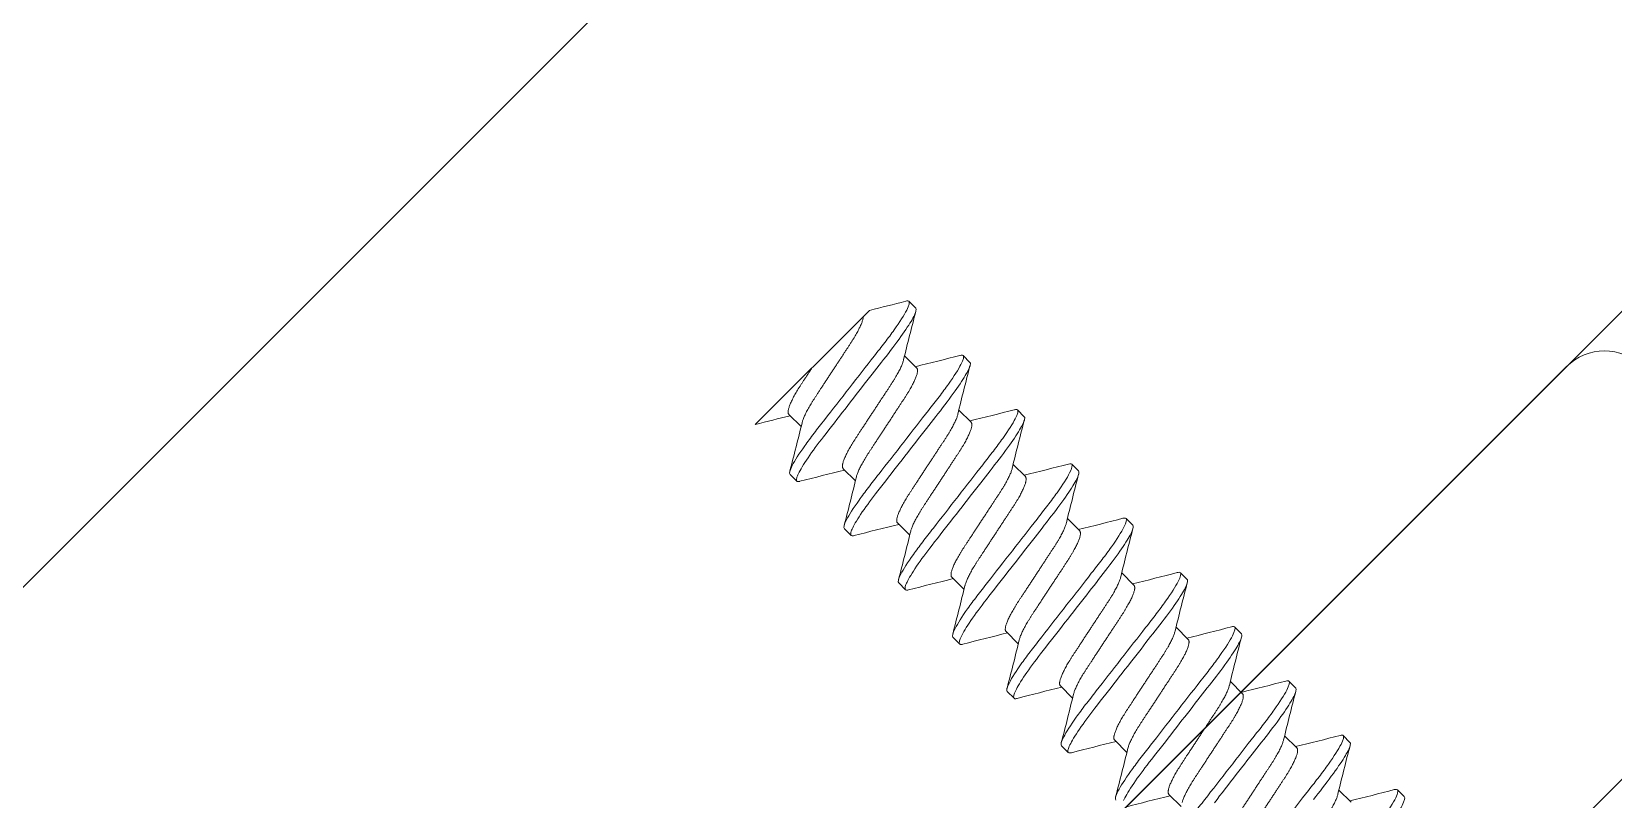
# Model space of a CAD drawing. Header units: inches. Extents: x 129892 to 140765, y 18172 to 24435.
# Drawn here: x 131237.61 to 131259.59, y 22567.67 to 22578.34 of the extents above; entities that cross this region are included whole.
import ezdxf

# ---------------------------------------------------------------- set-up
doc = ezdxf.new("R2010")
doc.units = ezdxf.units.IN
doc.header["$MEASUREMENT"] = 0

# ---------------------------------------------------------------- blocks, each defined once
blk = doc.blocks.new('A$C179C3ECE')
at = {"color": 7, "linetype": 'Continuous', "lineweight": 15}
for p, q in [((17.741, 4.6), (54.241, 4.6)), ((54.241, 0), (12.241, 0))]:
    blk.add_line(p, q, dxfattribs=at)
blk.add_arc((54.241, 3.85), 0.75, 0, 90, dxfattribs=at)
blk = doc.blocks.new('A$C47B607A2')
at = {"color": 7, "linetype": 'Continuous', "lineweight": 15}
for p, q in [((1.566, 10.032), (1.566, 9.898)), ((2.144, 9.565), (2.144, 9.325)), ((1.566, 8.965), (1.566, 8.832)), ((2.144, 8.498), (2.144, 8.258)), ((3.856, 7.698), (3.856, 7.939)), ((1.566, 7.898), (1.566, 7.765)), ((2.144, 7.432), (2.144, 7.192)), ((1.566, 6.832), (1.566, 6.698)), ((3.856, 6.632), (3.856, 6.872)), ((2.144, 6.365), (2.144, 6.125)), ((4.434, 6.165), (4.434, 6.298)), ((1.566, 5.765), (1.566, 5.632)), ((3.856, 5.565), (3.856, 5.805)), ((2.144, 5.298), (2.144, 5.058)), ((4.434, 5.098), (4.434, 5.232)), ((1.566, 4.698), (1.566, 4.565)), ((3.856, 4.498), (3.856, 4.738)), ((2.144, 4.232), (2.144, 3.991)), ((4.434, 4.031), (4.434, 4.165)), ((1.566, 3.631), (1.566, 3.498)), ((3.856, 3.431), (3.856, 3.672)), ((2.144, 3.165), (2.144, 2.925)), ((4.434, 2.965), (4.434, 3.098)), ((1.566, 2.565), (1.566, 2.431)), ((3.856, 2.364), (3.856, 2.605)), ((2.144, 2.098), (2.144, 1.858)), ((4.434, 1.898), (4.434, 2.031)), ((1.566, 1.498), (1.566, 1.364)), ((3.856, 1.298), (3.856, 1.538)), ((2.144, 1.031), (2.144, 0.791)), ((4.434, 0.831), (4.434, 0.964)), ((3.856, 0.231), (3.856, 0.471)), ((1.566, 0.431), (1.566, 0.298))]:
    blk.add_line(p, q, dxfattribs=at)
at = {"color": 7, "linetype": 'Continuous', "lineweight": 15, "flags": 128}
for points in [[(2.486, 9.168), (2.435, 9.162), (2.386, 9.156), (2.332, 9.149), (2.28, 9.142), (2.229, 9.136), (2.179, 9.129), (2.13, 9.122), (2.083, 9.115), (2.036, 9.108), (1.991, 9.101), (1.95, 9.094), (1.91, 9.086), (1.872, 9.079), (1.836, 9.072), (1.802, 9.064), (1.77, 9.057), (1.742, 9.05), (1.716, 9.043), (1.692, 9.036), (1.669, 9.029), (1.649, 9.022), (1.63, 9.014), (1.613, 9.007), (1.598, 8.999), (1.587, 8.992), (1.578, 8.985), (1.571, 8.978), (1.568, 8.972), (1.566, 8.965), (1.566, 8.965)], [(3.492, 8.226), (3.433, 8.219), (3.374, 8.211), (3.313, 8.204), (3.252, 8.196), (3.189, 8.189), (3.127, 8.181), (3.063, 8.173), (3, 8.165), (2.94, 8.158), (2.88, 8.15), (2.82, 8.143), (2.761, 8.135), (2.702, 8.128), (2.644, 8.121), (2.591, 8.114), (2.538, 8.108), (2.486, 8.101), (2.435, 8.095), (2.386, 8.089), (2.332, 8.082), (2.28, 8.076), (2.229, 8.069), (2.179, 8.063), (2.13, 8.056), (2.083, 8.049), (2.036, 8.041), (1.991, 8.034), (1.95, 8.027), (1.91, 8.02), (1.872, 8.012), (1.836, 8.005), (1.802, 7.998), (1.77, 7.99), (1.742, 7.983), (1.716, 7.976), (1.692, 7.969), (1.669, 7.962), (1.649, 7.955), (1.63, 7.948), (1.613, 7.94), (1.598, 7.933), (1.587, 7.925), (1.578, 7.918), (1.571, 7.912), (1.568, 7.905), (1.566, 7.898), (1.566, 7.898)], [(4.361, 7.312), (4.342, 7.305), (4.321, 7.298), (4.298, 7.291), (4.27, 7.283), (4.24, 7.276), (4.207, 7.268), (4.171, 7.26), (4.134, 7.252), (4.094, 7.244), (4.053, 7.237), (4.009, 7.229), (3.966, 7.222), (3.922, 7.215), (3.877, 7.209), (3.831, 7.202), (3.783, 7.196), (3.735, 7.189), (3.677, 7.182), (3.617, 7.175), (3.556, 7.167), (3.492, 7.159), (3.433, 7.152), (3.374, 7.145), (3.313, 7.137), (3.252, 7.129), (3.189, 7.122), (3.127, 7.114), (3.063, 7.106), (3, 7.098), (2.94, 7.091), (2.88, 7.083), (2.82, 7.076), (2.761, 7.069), (2.702, 7.061), (2.644, 7.054), (2.591, 7.048), (2.538, 7.041), (2.486, 7.035), (2.435, 7.028), (2.386, 7.022), (2.332, 7.015), (2.28, 7.009), (2.229, 7.003), (2.179, 6.996), (2.13, 6.989), (2.083, 6.982), (2.036, 6.975), (1.991, 6.967), (1.95, 6.96), (1.91, 6.953), (1.872, 6.946), (1.836, 6.938), (1.802, 6.931), (1.77, 6.923), (1.742, 6.916), (1.716, 6.909), (1.692, 6.902), (1.669, 6.895), (1.649, 6.888), (1.63, 6.881), (1.613, 6.873), (1.598, 6.866), (1.587, 6.859), (1.578, 6.852), (1.571, 6.845), (1.568, 6.838), (1.566, 6.832), (1.566, 6.832)], [(4.405, 6.331), (4.413, 6.325), (4.422, 6.318), (4.429, 6.311), (4.432, 6.305), (4.434, 6.298), (4.433, 6.292), (4.429, 6.286), (4.423, 6.279), (4.415, 6.273), (4.405, 6.266), (4.392, 6.259), (4.378, 6.252), (4.361, 6.245), (4.342, 6.239), (4.321, 6.232), (4.298, 6.225), (4.27, 6.217), (4.24, 6.209), (4.207, 6.201), (4.171, 6.193), (4.134, 6.185), (4.094, 6.178), (4.053, 6.17), (4.009, 6.163), (3.966, 6.156), (3.922, 6.149), (3.877, 6.142), (3.831, 6.135), (3.783, 6.129), (3.735, 6.123), (3.677, 6.116), (3.617, 6.108), (3.556, 6.101), (3.492, 6.093), (3.433, 6.085), (3.374, 6.078), (3.313, 6.07), (3.252, 6.063), (3.189, 6.055), (3.127, 6.047), (3.063, 6.039), (3, 6.032), (2.94, 6.024), (2.88, 6.017), (2.82, 6.009), (2.761, 6.002), (2.702, 5.995), (2.644, 5.988), (2.591, 5.981), (2.538, 5.974), (2.486, 5.968), (2.435, 5.962), (2.386, 5.955), (2.332, 5.949), (2.28, 5.942), (2.229, 5.936), (2.179, 5.929), (2.13, 5.922), (2.083, 5.915), (2.036, 5.908), (1.991, 5.901), (1.95, 5.894), (1.91, 5.886), (1.872, 5.879), (1.836, 5.872), (1.802, 5.864), (1.77, 5.857), (1.742, 5.85), (1.716, 5.843), (1.692, 5.836), (1.669, 5.829), (1.649, 5.822), (1.63, 5.814), (1.613, 5.807), (1.598, 5.799), (1.587, 5.792), (1.578, 5.785), (1.571, 5.778), (1.568, 5.771), (1.566, 5.765), (1.566, 5.765)], [(4.405, 5.264), (4.413, 5.259), (4.422, 5.252), (4.429, 5.245), (4.432, 5.238), (4.434, 5.232), (4.433, 5.225), (4.429, 5.219), (4.423, 5.213), (4.415, 5.206), (4.405, 5.199), (4.392, 5.192), (4.378, 5.185), (4.361, 5.179), (4.342, 5.172), (4.321, 5.165), (4.298, 5.158), (4.27, 5.15), (4.24, 5.142), (4.207, 5.134), (4.171, 5.126), (4.134, 5.119), (4.094, 5.111), (4.053, 5.103), (4.009, 5.096), (3.966, 5.089), (3.922, 5.082), (3.877, 5.075), (3.831, 5.069), (3.783, 5.062), (3.735, 5.056), (3.677, 5.049), (3.617, 5.041), (3.556, 5.034), (3.492, 5.026), (3.433, 5.019), (3.374, 5.011), (3.313, 5.004), (3.252, 4.996), (3.189, 4.988), (3.127, 4.981), (3.063, 4.973), (3, 4.965), (2.94, 4.957), (2.88, 4.95), (2.82, 4.943), (2.761, 4.935), (2.702, 4.928), (2.644, 4.921), (2.591, 4.914), (2.538, 4.908), (2.486, 4.901), (2.435, 4.895), (2.386, 4.889), (2.332, 4.882), (2.28, 4.876), (2.229, 4.869), (2.179, 4.862), (2.13, 4.856), (2.083, 4.848), (2.036, 4.841), (1.991, 4.834), (1.95, 4.827), (1.91, 4.819), (1.872, 4.812), (1.836, 4.805), (1.802, 4.797), (1.77, 4.79), (1.742, 4.783), (1.716, 4.776), (1.692, 4.769), (1.669, 4.762), (1.649, 4.755), (1.63, 4.747), (1.613, 4.74), (1.598, 4.732), (1.587, 4.725), (1.578, 4.718), (1.571, 4.711), (1.568, 4.705), (1.566, 4.698), (1.566, 4.698)], [(4.405, 4.197), (4.413, 4.192), (4.422, 4.185), (4.429, 4.178), (4.432, 4.171), (4.434, 4.165), (4.433, 4.159), (4.429, 4.152), (4.423, 4.146), (4.415, 4.139), (4.405, 4.132), (4.392, 4.125), (4.378, 4.119), (4.361, 4.112), (4.342, 4.105), (4.321, 4.098), (4.298, 4.091), (4.27, 4.083), (4.24, 4.075), (4.207, 4.067), (4.171, 4.06), (4.134, 4.052), (4.094, 4.044), (4.053, 4.037), (4.009, 4.029), (3.966, 4.022), (3.922, 4.015), (3.877, 4.008), (3.831, 4.002), (3.783, 3.995), (3.735, 3.989), (3.677, 3.982), (3.617, 3.975), (3.556, 3.967), (3.492, 3.959), (3.433, 3.952), (3.374, 3.944), (3.313, 3.937), (3.252, 3.929), (3.189, 3.922), (3.127, 3.914), (3.063, 3.906), (3, 3.898), (2.94, 3.891), (2.88, 3.883), (2.82, 3.876), (2.761, 3.868), (2.702, 3.861), (2.644, 3.854), (2.591, 3.847), (2.538, 3.841), (2.486, 3.834), (2.435, 3.828), (2.386, 3.822), (2.332, 3.815), (2.28, 3.809), (2.229, 3.802), (2.179, 3.796), (2.13, 3.789), (2.083, 3.782), (2.036, 3.774), (1.991, 3.767), (1.95, 3.76), (1.91, 3.753), (1.872, 3.745), (1.836, 3.738), (1.802, 3.731), (1.77, 3.723), (1.742, 3.716), (1.716, 3.709), (1.692, 3.702), (1.669, 3.695), (1.649, 3.688), (1.63, 3.681), (1.613, 3.673), (1.598, 3.666), (1.587, 3.658), (1.578, 3.651), (1.571, 3.645), (1.568, 3.638), (1.566, 3.631), (1.566, 3.631)], [(4.405, 3.13), (4.413, 3.125), (4.422, 3.118), (4.429, 3.111), (4.432, 3.104), (4.434, 3.098), (4.433, 3.092), (4.429, 3.085), (4.423, 3.079), (4.415, 3.072), (4.405, 3.065), (4.392, 3.058), (4.378, 3.052), (4.361, 3.045), (4.342, 3.038), (4.321, 3.031), (4.298, 3.024), (4.27, 3.016), (4.24, 3.009), (4.207, 3.001), (4.171, 2.993), (4.134, 2.985), (4.094, 2.977), (4.053, 2.97), (4.009, 2.962), (3.966, 2.955), (3.922, 2.948), (3.877, 2.942), (3.831, 2.935), (3.783, 2.929), (3.735, 2.922), (3.677, 2.915), (3.617, 2.908), (3.556, 2.9), (3.492, 2.892), (3.433, 2.885), (3.374, 2.878), (3.313, 2.87), (3.252, 2.862), (3.189, 2.855), (3.127, 2.847), (3.063, 2.839), (3, 2.831), (2.94, 2.824), (2.88, 2.816), (2.82, 2.809), (2.761, 2.802), (2.702, 2.794), (2.644, 2.787), (2.591, 2.78), (2.538, 2.774), (2.486, 2.767), (2.435, 2.761), (2.386, 2.755), (2.332, 2.748), (2.28, 2.742), (2.229, 2.736), (2.179, 2.729), (2.13, 2.722), (2.083, 2.715), (2.036, 2.708), (1.991, 2.7), (1.95, 2.693), (1.91, 2.686), (1.872, 2.679), (1.836, 2.671), (1.802, 2.664), (1.77, 2.656), (1.742, 2.649), (1.716, 2.642), (1.692, 2.635), (1.669, 2.628), (1.649, 2.621), (1.63, 2.614), (1.613, 2.606), (1.598, 2.599), (1.587, 2.592), (1.578, 2.585), (1.571, 2.578), (1.568, 2.571), (1.566, 2.565), (1.566, 2.565)], [(4.405, 2.064), (4.413, 2.058), (4.422, 2.051), (4.429, 2.044), (4.432, 2.037), (4.434, 2.031), (4.433, 2.025), (4.429, 2.019), (4.423, 2.012), (4.415, 2.005), (4.405, 1.999), (4.392, 1.992), (4.378, 1.985), (4.361, 1.978), (4.342, 1.971), (4.321, 1.964), (4.298, 1.957), (4.27, 1.949), (4.24, 1.942), (4.207, 1.934), (4.171, 1.926), (4.134, 1.918), (4.094, 1.91), (4.053, 1.903), (4.009, 1.895), (3.966, 1.888), (3.922, 1.881), (3.877, 1.875), (3.831, 1.868), (3.783, 1.862), (3.735, 1.856), (3.677, 1.848), (3.617, 1.841), (3.556, 1.833), (3.492, 1.825), (3.433, 1.818), (3.374, 1.811), (3.313, 1.803), (3.252, 1.796), (3.189, 1.788), (3.127, 1.78), (3.063, 1.772), (3, 1.764), (2.94, 1.757), (2.88, 1.749), (2.82, 1.742), (2.761, 1.735), (2.702, 1.727), (2.644, 1.72), (2.591, 1.714), (2.538, 1.707), (2.486, 1.701), (2.435, 1.694), (2.386, 1.688), (2.332, 1.682), (2.28, 1.675), (2.229, 1.669), (2.179, 1.662), (2.13, 1.655), (2.083, 1.648), (2.036, 1.641), (1.991, 1.633), (1.95, 1.626), (1.91, 1.619), (1.872, 1.612), (1.836, 1.604), (1.802, 1.597), (1.77, 1.589), (1.742, 1.582), (1.716, 1.575), (1.692, 1.568), (1.669, 1.561), (1.649, 1.554), (1.63, 1.547), (1.613, 1.539), (1.598, 1.532), (1.587, 1.525), (1.578, 1.518), (1.571, 1.511), (1.568, 1.504), (1.566, 1.498), (1.566, 1.498)], [(4.405, 0.997), (4.413, 0.991), (4.422, 0.984), (4.429, 0.977), (4.432, 0.971), (4.434, 0.964), (4.433, 0.958), (4.429, 0.952), (4.423, 0.945), (4.415, 0.939), (4.405, 0.932), (4.392, 0.925), (4.378, 0.918), (4.361, 0.911), (4.342, 0.904), (4.321, 0.898), (4.298, 0.891), (4.27, 0.883), (4.24, 0.875), (4.207, 0.867), (4.171, 0.859), (4.134, 0.851), (4.094, 0.844), (4.053, 0.836), (4.009, 0.829), (3.966, 0.821), (3.922, 0.815), (3.877, 0.808), (3.831, 0.801), (3.783, 0.795), (3.735, 0.789), (3.677, 0.782), (3.617, 0.774), (3.556, 0.766), (3.492, 0.759), (3.433, 0.751), (3.374, 0.744), (3.313, 0.736), (3.252, 0.729), (3.189, 0.721), (3.127, 0.713), (3.063, 0.705), (3, 0.698), (2.94, 0.69), (2.88, 0.683), (2.82, 0.675), (2.761, 0.668), (2.702, 0.661), (2.644, 0.653), (2.591, 0.647), (2.538, 0.64), (2.486, 0.634), (2.435, 0.627), (2.386, 0.621), (2.332, 0.615), (2.28, 0.608), (2.229, 0.602), (2.179, 0.595), (2.13, 0.588), (2.083, 0.581), (2.036, 0.574), (1.991, 0.567), (1.95, 0.559), (1.91, 0.552), (1.872, 0.545), (1.836, 0.537), (1.802, 0.53), (1.77, 0.523), (1.742, 0.516), (1.716, 0.509), (1.692, 0.501), (1.669, 0.495), (1.649, 0.488), (1.63, 0.48), (1.613, 0.473), (1.598, 0.465), (1.587, 0.458), (1.578, 0.451), (1.571, 0.444), (1.568, 0.437), (1.566, 0.431), (1.566, 0.431)]]:
    blk.add_lwpolyline(points, dxfattribs=at)
blk.add_lwpolyline([(4.286, 0), (2.041, 0)])
at = {"color": 7, "linetype": 'Continuous', "lineweight": 15}
for centre, radius, start, end in [((-21.752, -29.882), 46.097, 58.7762, 59.5701), ((-19.87, 45.577), 42.413, 300.4042, 301.3446), ((-22.033, -31.418), 46.645, 58.7808, 59.5655), ((-20.391, 45.382), 43.428, 300.4151, 301.3337), ((-22.033, -32.485), 46.645, 58.7808, 59.5655), ((28.029, 47.608), 46.637, 238.7807, 239.5655), ((-20.392, 44.318), 43.431, 300.4152, 301.3336), ((26.383, -30.24), 43.413, 120.4151, 121.3338), ((-22.027, -33.541), 46.633, 58.7807, 59.5656), ((28.026, 46.537), 46.632, 238.7807, 239.5655), ((-20.386, 43.242), 43.42, 300.4151, 301.3338), ((26.388, -31.314), 43.422, 120.4152, 121.3337), ((-22.033, -34.619), 46.646, 58.7809, 59.5655), ((28.026, 45.47), 46.632, 238.7807, 239.5655), ((-20.386, 42.175), 43.42, 300.4151, 301.3338), ((26.388, -32.381), 43.422, 120.4152, 121.3337), ((-22.033, -35.686), 46.646, 58.7809, 59.5655), ((28.026, 44.404), 46.632, 238.7807, 239.5655), ((-20.386, 41.108), 43.42, 300.4151, 301.3338), ((26.388, -33.448), 43.422, 120.4152, 121.3337), ((-22.033, -36.753), 46.646, 58.7809, 59.5655), ((28.026, 43.337), 46.632, 238.7807, 239.5655), ((-20.386, 40.041), 43.42, 300.4151, 301.3338), ((26.388, -34.514), 43.422, 120.4152, 121.3337), ((-22.033, -37.82), 46.646, 58.7809, 59.5655), ((28.026, 42.27), 46.632, 238.7807, 239.5655), ((-20.386, 38.974), 43.42, 300.4151, 301.3338), ((26.388, -35.581), 43.422, 120.4152, 121.3337), ((-22.033, -38.887), 46.646, 58.7809, 59.5655), ((28.026, 41.203), 46.632, 238.7807, 239.5655), ((-20.386, 37.908), 43.42, 300.4151, 301.3338), ((26.388, -36.648), 43.422, 120.4152, 121.3337), ((-22.033, -39.953), 46.646, 58.9281, 59.5655), ((28.026, 40.136), 46.632, 238.7807, 239.3964)]:
    blk.add_arc(centre, radius, start, end, dxfattribs=at)
for points, knots in [([(4.434, 10.565), (4.434, 10.546), (4.399, 10.523), (4.253, 10.476), (4.143, 10.452), (3.942, 10.418), (3.869, 10.407), (3.718, 10.387), (3.639, 10.378), (3.384, 10.346), (3.192, 10.322), (2.808, 10.275), (2.617, 10.251), (2.361, 10.219), (2.282, 10.21), (2.131, 10.19), (2.058, 10.179), (1.857, 10.145), (1.747, 10.12), (1.601, 10.073), (1.566, 10.051), (1.566, 10.032)], [0, 0, 0, 0, 0.125, 0.125, 0.25, 0.25, 0.3125, 0.3125, 0.375, 0.375, 0.5, 0.5, 0.625, 0.625, 0.6875, 0.6875, 0.75, 0.75, 0.875, 0.875, 1, 1, 1, 1]), ([(4.434, 10.432), (4.434, 10.411), (4.394, 10.387), (4.229, 10.337), (4.104, 10.311), (3.807, 10.264), (3.641, 10.244), (3.262, 10.198), (3.053, 10.172), (2.647, 10.121), (2.452, 10.097), (2.12, 10.056), (1.966, 10.032), (1.724, 9.982), (1.639, 9.956), (1.556, 9.909), (1.556, 9.889), (1.595, 9.866)], [0, 0, 0, 0, 0.125, 0.125, 0.25, 0.25, 0.375, 0.375, 0.5, 0.5, 0.625, 0.625, 0.75, 0.75, 0.875, 0.875, 1, 1, 1, 1]), ([(3.856, 9.832), (3.856, 9.829), (3.856, 9.823), (3.852, 9.815), (3.846, 9.806), (3.837, 9.797), (3.826, 9.787), (3.812, 9.778), (3.795, 9.768), (3.776, 9.758), (3.753, 9.748), (3.728, 9.737), (3.7, 9.727), (3.67, 9.716), (3.638, 9.706), (3.604, 9.696), (3.569, 9.687), (3.533, 9.678), (3.496, 9.669), (3.458, 9.66), (3.419, 9.652), (3.379, 9.644), (3.337, 9.635), (3.293, 9.626), (3.247, 9.616), (3.199, 9.606), (3.15, 9.596), (3.101, 9.586), (3.051, 9.576), (3.001, 9.565), (2.952, 9.555), (2.904, 9.545), (2.857, 9.535), (2.81, 9.526), (2.764, 9.516), (2.719, 9.507), (2.675, 9.498), (2.633, 9.489), (2.591, 9.48), (2.549, 9.472), (2.509, 9.463), (2.471, 9.453), (2.433, 9.444), (2.398, 9.434), (2.364, 9.424), (2.333, 9.415), (2.304, 9.405), (2.277, 9.395), (2.253, 9.385), (2.23, 9.375), (2.211, 9.365), (2.198, 9.358), (2.193, 9.355), (2.193, 9.355)], [0, 0, 0, 0, 0.018809, 0.037876, 0.057178, 0.076688, 0.096379, 0.116219, 0.136178, 0.156223, 0.177278, 0.198351, 0.219402, 0.240393, 0.261284, 0.282037, 0.301688, 0.321151, 0.340399, 0.359407, 0.378167, 0.39704, 0.416165, 0.435519, 0.45601, 0.47669, 0.497523, 0.518473, 0.539501, 0.560569, 0.58068, 0.600757, 0.620765, 0.640672, 0.660445, 0.680053, 0.699467, 0.718661, 0.738503, 0.758141, 0.77801, 0.798146, 0.81852, 0.839101, 0.858909, 0.878842, 0.89887, 0.918958, 0.939072, 0.959178, 0.979242, 0.999229, 1, 1, 1, 1]), ([(4.434, 9.365), (4.434, 9.346), (4.399, 9.323), (4.253, 9.276), (4.143, 9.252), (3.942, 9.218), (3.869, 9.207), (3.718, 9.187), (3.639, 9.178), (3.384, 9.146), (3.192, 9.122), (2.808, 9.075), (2.617, 9.051), (2.361, 9.019), (2.282, 9.01), (2.131, 8.99), (2.058, 8.979), (1.857, 8.945), (1.747, 8.92), (1.601, 8.873), (1.566, 8.851), (1.566, 8.832)], [0, 0, 0, 0, 0.125, 0.125, 0.25, 0.25, 0.3125, 0.3125, 0.375, 0.375, 0.5, 0.5, 0.625, 0.625, 0.6875, 0.6875, 0.75, 0.75, 0.875, 0.875, 1, 1, 1, 1]), ([(3.807, 8.975), (3.803, 8.973), (3.794, 8.967), (3.776, 8.958), (3.753, 8.948), (3.728, 8.937), (3.7, 8.927), (3.67, 8.916), (3.638, 8.906), (3.604, 8.896), (3.569, 8.887), (3.533, 8.878), (3.496, 8.869), (3.458, 8.86), (3.419, 8.852), (3.379, 8.844), (3.337, 8.835), (3.293, 8.826), (3.247, 8.816), (3.199, 8.806), (3.15, 8.796), (3.101, 8.786), (3.051, 8.776), (3.001, 8.765), (2.952, 8.755), (2.904, 8.745), (2.857, 8.735), (2.81, 8.726), (2.764, 8.716), (2.719, 8.707), (2.675, 8.698), (2.633, 8.689), (2.591, 8.68), (2.549, 8.672), (2.509, 8.663), (2.471, 8.653), (2.433, 8.644), (2.398, 8.634), (2.364, 8.624), (2.333, 8.615), (2.304, 8.605), (2.277, 8.595), (2.253, 8.585), (2.23, 8.575), (2.21, 8.565), (2.193, 8.555), (2.178, 8.545), (2.165, 8.535), (2.156, 8.525), (2.149, 8.516), (2.145, 8.507), (2.144, 8.501), (2.144, 8.498)], [0, 0, 0, 0, 0.015022, 0.035067, 0.056123, 0.077196, 0.098247, 0.119238, 0.140129, 0.160884, 0.180534, 0.199997, 0.219246, 0.238254, 0.257015, 0.275888, 0.295014, 0.314368, 0.334859, 0.35554, 0.376373, 0.397323, 0.418352, 0.43942, 0.459532, 0.479609, 0.499618, 0.519525, 0.539298, 0.558906, 0.578321, 0.597515, 0.617358, 0.636996, 0.656865, 0.677001, 0.697376, 0.717957, 0.737765, 0.757699, 0.777727, 0.797816, 0.81793, 0.838037, 0.858101, 0.878088, 0.898909, 0.919573, 0.940046, 0.960295, 0.980289, 1, 1, 1, 1]), ([(3.856, 8.765), (3.856, 8.762), (3.856, 8.757), (3.852, 8.748), (3.846, 8.739), (3.837, 8.73), (3.826, 8.721), (3.812, 8.711), (3.795, 8.701), (3.776, 8.691), (3.753, 8.681), (3.728, 8.67), (3.7, 8.66), (3.67, 8.65), (3.638, 8.639), (3.604, 8.63), (3.569, 8.62), (3.533, 8.611), (3.496, 8.602), (3.458, 8.594), (3.419, 8.585), (3.379, 8.577), (3.337, 8.568), (3.293, 8.559), (3.247, 8.55), (3.199, 8.54), (3.15, 8.53), (3.101, 8.519), (3.051, 8.509), (3.001, 8.499), (2.952, 8.488), (2.904, 8.478), (2.857, 8.469), (2.81, 8.459), (2.764, 8.449), (2.719, 8.44), (2.675, 8.431), (2.633, 8.422), (2.591, 8.413), (2.549, 8.405), (2.509, 8.396), (2.471, 8.387), (2.433, 8.377), (2.398, 8.368), (2.364, 8.358), (2.333, 8.348), (2.304, 8.338), (2.277, 8.328), (2.253, 8.318), (2.23, 8.308), (2.211, 8.298), (2.198, 8.292), (2.193, 8.288), (2.193, 8.288)], [0, 0, 0, 0, 0.018809, 0.037877, 0.057179, 0.076689, 0.096379, 0.11622, 0.136179, 0.156224, 0.177279, 0.198352, 0.219403, 0.240394, 0.261285, 0.282039, 0.301689, 0.321152, 0.340401, 0.359409, 0.378169, 0.397041, 0.416167, 0.435521, 0.456012, 0.476692, 0.497525, 0.518475, 0.539504, 0.560572, 0.580683, 0.60076, 0.620768, 0.640675, 0.660448, 0.680056, 0.699471, 0.718664, 0.738507, 0.758145, 0.778013, 0.798149, 0.818524, 0.839105, 0.858913, 0.878847, 0.898874, 0.918963, 0.939077, 0.959183, 0.979247, 0.999234, 1, 1, 1, 1]), ([(4.434, 8.298), (4.434, 8.279), (4.399, 8.257), (4.253, 8.21), (4.143, 8.185), (3.942, 8.151), (3.869, 8.141), (3.718, 8.12), (3.639, 8.111), (3.384, 8.079), (3.192, 8.056), (2.808, 8.008), (2.617, 7.984), (2.361, 7.952), (2.282, 7.943), (2.131, 7.923), (2.058, 7.912), (1.857, 7.878), (1.747, 7.854), (1.601, 7.807), (1.566, 7.784), (1.566, 7.765)], [0, 0, 0, 0, 0.125, 0.125, 0.25, 0.25, 0.3125, 0.3125, 0.375, 0.375, 0.5, 0.5, 0.625, 0.625, 0.6875, 0.6875, 0.75, 0.75, 0.875, 0.875, 1, 1, 1, 1]), ([(3.807, 7.909), (3.803, 7.906), (3.794, 7.9), (3.776, 7.891), (3.753, 7.881), (3.728, 7.87), (3.7, 7.86), (3.67, 7.85), (3.638, 7.839), (3.604, 7.83), (3.569, 7.82), (3.533, 7.811), (3.496, 7.802), (3.458, 7.794), (3.419, 7.785), (3.379, 7.777), (3.337, 7.768), (3.293, 7.759), (3.247, 7.75), (3.199, 7.74), (3.15, 7.73), (3.101, 7.719), (3.051, 7.709), (3.001, 7.699), (2.952, 7.688), (2.904, 7.678), (2.857, 7.669), (2.81, 7.659), (2.764, 7.649), (2.719, 7.64), (2.675, 7.631), (2.633, 7.622), (2.591, 7.613), (2.549, 7.605), (2.509, 7.596), (2.471, 7.587), (2.433, 7.577), (2.398, 7.568), (2.364, 7.558), (2.333, 7.548), (2.304, 7.538), (2.277, 7.528), (2.253, 7.518), (2.23, 7.508), (2.21, 7.498), (2.193, 7.488), (2.178, 7.478), (2.165, 7.468), (2.156, 7.459), (2.149, 7.449), (2.145, 7.44), (2.144, 7.435), (2.144, 7.432)], [0, 0, 0, 0, 0.015022, 0.035068, 0.056123, 0.077196, 0.098248, 0.119238, 0.14013, 0.160884, 0.180534, 0.199998, 0.219246, 0.238255, 0.257015, 0.275888, 0.295014, 0.314368, 0.33486, 0.35554, 0.376373, 0.397323, 0.418352, 0.439421, 0.459532, 0.479609, 0.499618, 0.519525, 0.539298, 0.558906, 0.578321, 0.597515, 0.617358, 0.636996, 0.656865, 0.677001, 0.697376, 0.717957, 0.737765, 0.757699, 0.777727, 0.797816, 0.81793, 0.838037, 0.858101, 0.878088, 0.898909, 0.919574, 0.940046, 0.960295, 0.980289, 1, 1, 1, 1]), ([(3.856, 7.698), (3.856, 7.695), (3.856, 7.69), (3.852, 7.681), (3.846, 7.672), (3.837, 7.663), (3.826, 7.654), (3.812, 7.644), (3.795, 7.634), (3.776, 7.624), (3.753, 7.614), (3.728, 7.603), (3.7, 7.593), (3.67, 7.583), (3.638, 7.572), (3.604, 7.563), (3.569, 7.553), (3.533, 7.544), (3.496, 7.535), (3.458, 7.527), (3.419, 7.518), (3.379, 7.51), (3.337, 7.501), (3.293, 7.492), (3.247, 7.483), (3.199, 7.473), (3.15, 7.463), (3.101, 7.452), (3.051, 7.442), (3.001, 7.432), (2.952, 7.421), (2.904, 7.411), (2.857, 7.402), (2.81, 7.392), (2.764, 7.382), (2.719, 7.373), (2.675, 7.364), (2.633, 7.355), (2.591, 7.346), (2.549, 7.338), (2.509, 7.329), (2.471, 7.32), (2.433, 7.31), (2.398, 7.301), (2.364, 7.291), (2.333, 7.281), (2.304, 7.271), (2.277, 7.261), (2.253, 7.251), (2.23, 7.241), (2.211, 7.231), (2.198, 7.225), (2.193, 7.221), (2.193, 7.221)], [0, 0, 0, 0, 0.018809, 0.037877, 0.057179, 0.076689, 0.096379, 0.11622, 0.136179, 0.156224, 0.177279, 0.198352, 0.219403, 0.240394, 0.261285, 0.282039, 0.301689, 0.321152, 0.340401, 0.359409, 0.378169, 0.397041, 0.416167, 0.435521, 0.456012, 0.476692, 0.497525, 0.518475, 0.539504, 0.560572, 0.580683, 0.60076, 0.620768, 0.640675, 0.660448, 0.680056, 0.699471, 0.718664, 0.738507, 0.758145, 0.778013, 0.798149, 0.818524, 0.839105, 0.858913, 0.878847, 0.898874, 0.918963, 0.939077, 0.959183, 0.979247, 0.999234, 1, 1, 1, 1]), ([(4.434, 7.232), (4.434, 7.212), (4.399, 7.19), (4.253, 7.143), (4.143, 7.119), (3.942, 7.085), (3.869, 7.074), (3.718, 7.054), (3.639, 7.044), (3.384, 7.013), (3.192, 6.989), (2.808, 6.941), (2.617, 6.917), (2.361, 6.886), (2.282, 6.876), (2.131, 6.856), (2.058, 6.845), (1.857, 6.811), (1.747, 6.787), (1.601, 6.74), (1.566, 6.718), (1.566, 6.698)], [0, 0, 0, 0, 0.125, 0.125, 0.25, 0.25, 0.3125, 0.3125, 0.375, 0.375, 0.5, 0.5, 0.625, 0.625, 0.6875, 0.6875, 0.75, 0.75, 0.875, 0.875, 1, 1, 1, 1]), ([(3.807, 6.842), (3.803, 6.84), (3.794, 6.834), (3.776, 6.825), (3.753, 6.814), (3.728, 6.804), (3.7, 6.793), (3.67, 6.783), (3.638, 6.773), (3.604, 6.763), (3.569, 6.753), (3.533, 6.744), (3.496, 6.735), (3.458, 6.727), (3.419, 6.719), (3.379, 6.71), (3.337, 6.702), (3.293, 6.693), (3.247, 6.683), (3.199, 6.673), (3.15, 6.663), (3.101, 6.653), (3.051, 6.642), (3.001, 6.632), (2.952, 6.622), (2.904, 6.612), (2.857, 6.602), (2.81, 6.592), (2.764, 6.583), (2.719, 6.573), (2.675, 6.564), (2.633, 6.555), (2.591, 6.547), (2.549, 6.538), (2.509, 6.529), (2.471, 6.52), (2.433, 6.511), (2.398, 6.501), (2.364, 6.491), (2.333, 6.481), (2.304, 6.472), (2.277, 6.462), (2.253, 6.452), (2.23, 6.442), (2.21, 6.432), (2.193, 6.422), (2.178, 6.412), (2.165, 6.402), (2.156, 6.392), (2.149, 6.383), (2.145, 6.374), (2.144, 6.368), (2.144, 6.365)], [0, 0, 0, 0, 0.015022, 0.035068, 0.056123, 0.077196, 0.098248, 0.119238, 0.14013, 0.160884, 0.180534, 0.199998, 0.219246, 0.238255, 0.257015, 0.275888, 0.295014, 0.314368, 0.33486, 0.35554, 0.376373, 0.397323, 0.418352, 0.439421, 0.459532, 0.479609, 0.499618, 0.519525, 0.539298, 0.558906, 0.578321, 0.597515, 0.617358, 0.636996, 0.656865, 0.677001, 0.697376, 0.717957, 0.737765, 0.7577, 0.777727, 0.797816, 0.81793, 0.838037, 0.858101, 0.878088, 0.898909, 0.919574, 0.940046, 0.960295, 0.980289, 1, 1, 1, 1]), ([(3.856, 6.632), (3.856, 6.629), (3.856, 6.624), (3.852, 6.615), (3.846, 6.606), (3.837, 6.597), (3.826, 6.587), (3.812, 6.578), (3.795, 6.568), (3.776, 6.558), (3.753, 6.548), (3.728, 6.537), (3.7, 6.527), (3.67, 6.516), (3.638, 6.506), (3.604, 6.496), (3.569, 6.487), (3.533, 6.478), (3.496, 6.469), (3.458, 6.46), (3.419, 6.452), (3.379, 6.444), (3.337, 6.435), (3.293, 6.426), (3.247, 6.416), (3.199, 6.406), (3.15, 6.396), (3.101, 6.386), (3.051, 6.376), (3.001, 6.365), (2.952, 6.355), (2.904, 6.345), (2.857, 6.335), (2.81, 6.326), (2.764, 6.316), (2.719, 6.307), (2.675, 6.298), (2.633, 6.289), (2.591, 6.28), (2.549, 6.272), (2.509, 6.263), (2.471, 6.253), (2.433, 6.244), (2.398, 6.234), (2.364, 6.225), (2.333, 6.215), (2.304, 6.205), (2.277, 6.195), (2.253, 6.185), (2.23, 6.175), (2.211, 6.165), (2.198, 6.158), (2.193, 6.155), (2.193, 6.155)], [0, 0, 0, 0, 0.018809, 0.037877, 0.057179, 0.076689, 0.096379, 0.11622, 0.136179, 0.156224, 0.177279, 0.198352, 0.219403, 0.240394, 0.261285, 0.282039, 0.301689, 0.321152, 0.340401, 0.359409, 0.378169, 0.397041, 0.416167, 0.435521, 0.456012, 0.476692, 0.497525, 0.518475, 0.539504, 0.560572, 0.580683, 0.60076, 0.620768, 0.640675, 0.660448, 0.680056, 0.699471, 0.718664, 0.738507, 0.758145, 0.778013, 0.798149, 0.818524, 0.839105, 0.858913, 0.878847, 0.898874, 0.918963, 0.939077, 0.959183, 0.979247, 0.999234, 1, 1, 1, 1]), ([(4.434, 6.165), (4.434, 6.146), (4.399, 6.123), (4.253, 6.076), (4.143, 6.052), (3.942, 6.018), (3.869, 6.007), (3.718, 5.987), (3.639, 5.978), (3.384, 5.946), (3.192, 5.922), (2.808, 5.874), (2.617, 5.851), (2.361, 5.819), (2.282, 5.81), (2.131, 5.789), (2.058, 5.779), (1.857, 5.745), (1.747, 5.72), (1.601, 5.673), (1.566, 5.651), (1.566, 5.632)], [0, 0, 0, 0, 0.125, 0.125, 0.25, 0.25, 0.3125, 0.3125, 0.375, 0.375, 0.5, 0.5, 0.625, 0.625, 0.6875, 0.6875, 0.75, 0.75, 0.875, 0.875, 1, 1, 1, 1]), ([(3.807, 5.775), (3.803, 5.773), (3.794, 5.767), (3.776, 5.758), (3.753, 5.748), (3.728, 5.737), (3.7, 5.727), (3.67, 5.716), (3.638, 5.706), (3.604, 5.696), (3.569, 5.687), (3.533, 5.677), (3.496, 5.669), (3.458, 5.66), (3.419, 5.652), (3.379, 5.644), (3.337, 5.635), (3.293, 5.626), (3.247, 5.616), (3.199, 5.606), (3.15, 5.596), (3.101, 5.586), (3.051, 5.575), (3.001, 5.565), (2.952, 5.555), (2.904, 5.545), (2.857, 5.535), (2.81, 5.525), (2.764, 5.516), (2.719, 5.507), (2.675, 5.498), (2.633, 5.489), (2.591, 5.48), (2.549, 5.471), (2.509, 5.463), (2.471, 5.453), (2.433, 5.444), (2.398, 5.434), (2.364, 5.424), (2.333, 5.415), (2.304, 5.405), (2.277, 5.395), (2.253, 5.385), (2.23, 5.375), (2.21, 5.365), (2.193, 5.355), (2.178, 5.345), (2.165, 5.335), (2.156, 5.325), (2.149, 5.316), (2.145, 5.307), (2.144, 5.301), (2.144, 5.298)], [0, 0, 0, 0, 0.015022, 0.035068, 0.056123, 0.077196, 0.098248, 0.119238, 0.14013, 0.160884, 0.180534, 0.199998, 0.219246, 0.238255, 0.257015, 0.275888, 0.295014, 0.314368, 0.33486, 0.35554, 0.376373, 0.397324, 0.418352, 0.439421, 0.459532, 0.479609, 0.499618, 0.519525, 0.539298, 0.558906, 0.578321, 0.597515, 0.617358, 0.636996, 0.656865, 0.677001, 0.697376, 0.717957, 0.737765, 0.757699, 0.777727, 0.797816, 0.81793, 0.838037, 0.858101, 0.878088, 0.898909, 0.919574, 0.940046, 0.960295, 0.980289, 1, 1, 1, 1]), ([(3.856, 5.565), (3.856, 5.562), (3.856, 5.557), (3.852, 5.548), (3.846, 5.539), (3.837, 5.53), (3.826, 5.521), (3.812, 5.511), (3.795, 5.501), (3.776, 5.491), (3.753, 5.481), (3.728, 5.47), (3.7, 5.46), (3.67, 5.45), (3.638, 5.439), (3.604, 5.429), (3.569, 5.42), (3.533, 5.411), (3.496, 5.402), (3.458, 5.393), (3.419, 5.385), (3.379, 5.377), (3.337, 5.368), (3.293, 5.359), (3.247, 5.35), (3.199, 5.34), (3.15, 5.329), (3.101, 5.319), (3.051, 5.309), (3.001, 5.298), (2.952, 5.288), (2.904, 5.278), (2.857, 5.269), (2.81, 5.259), (2.764, 5.249), (2.719, 5.24), (2.675, 5.231), (2.633, 5.222), (2.591, 5.213), (2.549, 5.205), (2.509, 5.196), (2.471, 5.187), (2.433, 5.177), (2.398, 5.167), (2.364, 5.158), (2.333, 5.148), (2.304, 5.138), (2.277, 5.128), (2.253, 5.118), (2.23, 5.108), (2.211, 5.098), (2.198, 5.092), (2.193, 5.088), (2.193, 5.088)], [0, 0, 0, 0, 0.018809, 0.037877, 0.057179, 0.076689, 0.096379, 0.11622, 0.136179, 0.156224, 0.177279, 0.198352, 0.219403, 0.240394, 0.261285, 0.282039, 0.301689, 0.321152, 0.340401, 0.359409, 0.378169, 0.397041, 0.416167, 0.435521, 0.456012, 0.476692, 0.497525, 0.518475, 0.539504, 0.560572, 0.580683, 0.60076, 0.620768, 0.640675, 0.660448, 0.680056, 0.699471, 0.718664, 0.738507, 0.758145, 0.778013, 0.798149, 0.818524, 0.839105, 0.858913, 0.878847, 0.898874, 0.918963, 0.939077, 0.959183, 0.979247, 0.999234, 1, 1, 1, 1]), ([(4.434, 5.098), (4.434, 5.079), (4.399, 5.056), (4.253, 5.009), (4.143, 4.985), (3.942, 4.951), (3.869, 4.94), (3.718, 4.92), (3.639, 4.911), (3.384, 4.879), (3.192, 4.855), (2.808, 4.808), (2.617, 4.784), (2.361, 4.752), (2.282, 4.743), (2.131, 4.723), (2.058, 4.712), (1.857, 4.678), (1.747, 4.654), (1.601, 4.607), (1.566, 4.584), (1.566, 4.565)], [0, 0, 0, 0, 0.125, 0.125, 0.25, 0.25, 0.3125, 0.3125, 0.375, 0.375, 0.5, 0.5, 0.625, 0.625, 0.6875, 0.6875, 0.75, 0.75, 0.875, 0.875, 1, 1, 1, 1]), ([(3.807, 4.708), (3.803, 4.706), (3.794, 4.7), (3.776, 4.691), (3.753, 4.681), (3.728, 4.67), (3.7, 4.66), (3.67, 4.649), (3.638, 4.639), (3.604, 4.629), (3.569, 4.62), (3.533, 4.611), (3.496, 4.602), (3.458, 4.593), (3.419, 4.585), (3.379, 4.577), (3.337, 4.568), (3.293, 4.559), (3.247, 4.549), (3.199, 4.54), (3.15, 4.529), (3.101, 4.519), (3.051, 4.509), (3.001, 4.498), (2.952, 4.488), (2.904, 4.478), (2.857, 4.468), (2.81, 4.459), (2.764, 4.449), (2.719, 4.44), (2.675, 4.431), (2.633, 4.422), (2.591, 4.413), (2.549, 4.405), (2.509, 4.396), (2.471, 4.387), (2.433, 4.377), (2.398, 4.367), (2.364, 4.358), (2.333, 4.348), (2.304, 4.338), (2.277, 4.328), (2.253, 4.318), (2.23, 4.308), (2.21, 4.298), (2.193, 4.288), (2.178, 4.278), (2.165, 4.268), (2.156, 4.259), (2.149, 4.249), (2.145, 4.24), (2.144, 4.234), (2.144, 4.232)], [0, 0, 0, 0, 0.015022, 0.035068, 0.056123, 0.077196, 0.098248, 0.119238, 0.14013, 0.160884, 0.180534, 0.199998, 0.219246, 0.238255, 0.257015, 0.275888, 0.295014, 0.314368, 0.33486, 0.35554, 0.376373, 0.397324, 0.418352, 0.439421, 0.459532, 0.479609, 0.499618, 0.519525, 0.539298, 0.558906, 0.578321, 0.597515, 0.617358, 0.636996, 0.656865, 0.677001, 0.697376, 0.717957, 0.737765, 0.757699, 0.777727, 0.797816, 0.81793, 0.838037, 0.858101, 0.878088, 0.898909, 0.919574, 0.940046, 0.960295, 0.980289, 1, 1, 1, 1]), ([(3.856, 4.498), (3.856, 4.495), (3.856, 4.49), (3.852, 4.481), (3.846, 4.472), (3.837, 4.463), (3.826, 4.454), (3.812, 4.444), (3.795, 4.434), (3.776, 4.424), (3.753, 4.414), (3.728, 4.404), (3.7, 4.393), (3.67, 4.383), (3.638, 4.373), (3.604, 4.363), (3.569, 4.353), (3.533, 4.344), (3.496, 4.335), (3.458, 4.327), (3.419, 4.318), (3.379, 4.31), (3.337, 4.301), (3.293, 4.292), (3.247, 4.283), (3.199, 4.273), (3.15, 4.263), (3.101, 4.252), (3.051, 4.242), (3.001, 4.232), (2.952, 4.222), (2.904, 4.212), (2.857, 4.202), (2.81, 4.192), (2.764, 4.182), (2.719, 4.173), (2.675, 4.164), (2.633, 4.155), (2.591, 4.146), (2.549, 4.138), (2.509, 4.129), (2.471, 4.12), (2.433, 4.11), (2.398, 4.101), (2.364, 4.091), (2.333, 4.081), (2.304, 4.071), (2.277, 4.061), (2.253, 4.051), (2.23, 4.041), (2.211, 4.031), (2.198, 4.025), (2.193, 4.021), (2.193, 4.021)], [0, 0, 0, 0, 0.018809, 0.037877, 0.057179, 0.076689, 0.096379, 0.11622, 0.136179, 0.156224, 0.177279, 0.198352, 0.219403, 0.240394, 0.261285, 0.282039, 0.301689, 0.321152, 0.340401, 0.359409, 0.378169, 0.397041, 0.416167, 0.435521, 0.456012, 0.476692, 0.497525, 0.518475, 0.539504, 0.560572, 0.580683, 0.60076, 0.620768, 0.640675, 0.660448, 0.680056, 0.699471, 0.718664, 0.738507, 0.758145, 0.778013, 0.798149, 0.818524, 0.839105, 0.858913, 0.878847, 0.898874, 0.918963, 0.939077, 0.959183, 0.979247, 0.999234, 1, 1, 1, 1]), ([(4.434, 4.031), (4.434, 4.012), (4.399, 3.99), (4.253, 3.943), (4.143, 3.918), (3.942, 3.884), (3.869, 3.874), (3.718, 3.853), (3.639, 3.844), (3.384, 3.812), (3.192, 3.789), (2.808, 3.741), (2.617, 3.717), (2.361, 3.685), (2.282, 3.676), (2.131, 3.656), (2.058, 3.645), (1.857, 3.611), (1.747, 3.587), (1.601, 3.54), (1.566, 3.517), (1.566, 3.498)], [0, 0, 0, 0, 0.125, 0.125, 0.25, 0.25, 0.3125, 0.3125, 0.375, 0.375, 0.5, 0.5, 0.625, 0.625, 0.6875, 0.6875, 0.75, 0.75, 0.875, 0.875, 1, 1, 1, 1]), ([(3.807, 3.642), (3.803, 3.639), (3.794, 3.633), (3.776, 3.624), (3.753, 3.614), (3.728, 3.603), (3.7, 3.593), (3.67, 3.583), (3.638, 3.572), (3.604, 3.563), (3.569, 3.553), (3.533, 3.544), (3.496, 3.535), (3.458, 3.527), (3.419, 3.518), (3.379, 3.51), (3.337, 3.501), (3.293, 3.492), (3.247, 3.483), (3.199, 3.473), (3.15, 3.463), (3.101, 3.452), (3.051, 3.442), (3.001, 3.432), (2.952, 3.421), (2.904, 3.411), (2.857, 3.402), (2.81, 3.392), (2.764, 3.382), (2.719, 3.373), (2.675, 3.364), (2.633, 3.355), (2.591, 3.346), (2.549, 3.338), (2.509, 3.329), (2.471, 3.32), (2.433, 3.31), (2.398, 3.301), (2.364, 3.291), (2.333, 3.281), (2.304, 3.271), (2.277, 3.261), (2.253, 3.251), (2.23, 3.241), (2.21, 3.231), (2.193, 3.221), (2.178, 3.211), (2.165, 3.201), (2.156, 3.192), (2.149, 3.182), (2.145, 3.173), (2.144, 3.168), (2.144, 3.165)], [0, 0, 0, 0, 0.015022, 0.035068, 0.056123, 0.077196, 0.098248, 0.119238, 0.14013, 0.160884, 0.180534, 0.199998, 0.219246, 0.238255, 0.257015, 0.275888, 0.295014, 0.314368, 0.33486, 0.35554, 0.376373, 0.397324, 0.418352, 0.439421, 0.459532, 0.479609, 0.499618, 0.519525, 0.539298, 0.558906, 0.578321, 0.597515, 0.617358, 0.636996, 0.656865, 0.677001, 0.697376, 0.717957, 0.737765, 0.757699, 0.777727, 0.797816, 0.81793, 0.838037, 0.858101, 0.878088, 0.898909, 0.919574, 0.940046, 0.960295, 0.980289, 1, 1, 1, 1]), ([(3.856, 3.431), (3.856, 3.429), (3.856, 3.423), (3.852, 3.415), (3.846, 3.406), (3.837, 3.396), (3.826, 3.387), (3.812, 3.377), (3.795, 3.368), (3.776, 3.358), (3.753, 3.347), (3.728, 3.337), (3.7, 3.326), (3.67, 3.316), (3.638, 3.306), (3.604, 3.296), (3.569, 3.286), (3.533, 3.277), (3.496, 3.268), (3.458, 3.26), (3.419, 3.252), (3.379, 3.243), (3.337, 3.235), (3.293, 3.226), (3.247, 3.216), (3.199, 3.206), (3.15, 3.196), (3.101, 3.186), (3.051, 3.175), (3.001, 3.165), (2.952, 3.155), (2.904, 3.145), (2.857, 3.135), (2.81, 3.125), (2.764, 3.116), (2.719, 3.106), (2.675, 3.097), (2.633, 3.088), (2.591, 3.08), (2.549, 3.071), (2.509, 3.062), (2.471, 3.053), (2.433, 3.044), (2.398, 3.034), (2.364, 3.024), (2.333, 3.014), (2.304, 3.005), (2.277, 2.995), (2.253, 2.985), (2.23, 2.975), (2.211, 2.965), (2.198, 2.958), (2.193, 2.955), (2.193, 2.954)], [0, 0, 0, 0, 0.018809, 0.037877, 0.057179, 0.076689, 0.096379, 0.11622, 0.136179, 0.156224, 0.177279, 0.198352, 0.219403, 0.240394, 0.261285, 0.282039, 0.301689, 0.321152, 0.340401, 0.359409, 0.378169, 0.397041, 0.416167, 0.435521, 0.456012, 0.476692, 0.497525, 0.518475, 0.539504, 0.560572, 0.580683, 0.60076, 0.620768, 0.640675, 0.660448, 0.680056, 0.699471, 0.718664, 0.738507, 0.758145, 0.778013, 0.798149, 0.818524, 0.839105, 0.858913, 0.878847, 0.898874, 0.918963, 0.939077, 0.959183, 0.979247, 0.999234, 1, 1, 1, 1]), ([(4.434, 2.965), (4.434, 2.945), (4.399, 2.923), (4.253, 2.876), (4.143, 2.851), (3.942, 2.818), (3.869, 2.807), (3.718, 2.787), (3.639, 2.777), (3.384, 2.745), (3.192, 2.722), (2.808, 2.674), (2.617, 2.65), (2.361, 2.619), (2.282, 2.609), (2.131, 2.589), (2.058, 2.578), (1.857, 2.544), (1.747, 2.52), (1.601, 2.473), (1.566, 2.45), (1.566, 2.431)], [0, 0, 0, 0, 0.125, 0.125, 0.25, 0.25, 0.3125, 0.3125, 0.375, 0.375, 0.5, 0.5, 0.625, 0.625, 0.6875, 0.6875, 0.75, 0.75, 0.875, 0.875, 1, 1, 1, 1]), ([(3.807, 2.575), (3.803, 2.572), (3.794, 2.567), (3.776, 2.557), (3.753, 2.547), (3.728, 2.537), (3.7, 2.526), (3.67, 2.516), (3.638, 2.506), (3.604, 2.496), (3.569, 2.486), (3.533, 2.477), (3.496, 2.468), (3.458, 2.46), (3.419, 2.452), (3.379, 2.443), (3.337, 2.435), (3.293, 2.425), (3.247, 2.416), (3.199, 2.406), (3.15, 2.396), (3.101, 2.385), (3.051, 2.375), (3.001, 2.365), (2.952, 2.355), (2.904, 2.345), (2.857, 2.335), (2.81, 2.325), (2.764, 2.316), (2.719, 2.306), (2.675, 2.297), (2.633, 2.288), (2.591, 2.28), (2.549, 2.271), (2.509, 2.262), (2.471, 2.253), (2.433, 2.243), (2.398, 2.234), (2.364, 2.224), (2.333, 2.214), (2.304, 2.204), (2.277, 2.194), (2.253, 2.184), (2.23, 2.174), (2.21, 2.165), (2.193, 2.155), (2.178, 2.145), (2.165, 2.135), (2.156, 2.125), (2.149, 2.116), (2.145, 2.107), (2.144, 2.101), (2.144, 2.098)], [0, 0, 0, 0, 0.015022, 0.035068, 0.056123, 0.077196, 0.098248, 0.119238, 0.14013, 0.160884, 0.180534, 0.199998, 0.219246, 0.238255, 0.257015, 0.275888, 0.295014, 0.314368, 0.33486, 0.35554, 0.376373, 0.397324, 0.418352, 0.439421, 0.459532, 0.479609, 0.499618, 0.519525, 0.539298, 0.558906, 0.578321, 0.597515, 0.617358, 0.636996, 0.656865, 0.677001, 0.697376, 0.717957, 0.737765, 0.757699, 0.777727, 0.797816, 0.81793, 0.838037, 0.858101, 0.878088, 0.898909, 0.919574, 0.940046, 0.960295, 0.980289, 1, 1, 1, 1]), ([(3.856, 2.364), (3.856, 2.362), (3.856, 2.356), (3.852, 2.348), (3.846, 2.339), (3.837, 2.33), (3.826, 2.32), (3.812, 2.31), (3.795, 2.301), (3.776, 2.291), (3.753, 2.28), (3.728, 2.27), (3.7, 2.259), (3.67, 2.249), (3.638, 2.239), (3.604, 2.229), (3.569, 2.219), (3.533, 2.21), (3.496, 2.201), (3.458, 2.193), (3.419, 2.185), (3.379, 2.176), (3.337, 2.168), (3.293, 2.159), (3.247, 2.149), (3.199, 2.139), (3.15, 2.129), (3.101, 2.119), (3.051, 2.108), (3.001, 2.098), (2.952, 2.088), (2.904, 2.078), (2.857, 2.068), (2.81, 2.058), (2.764, 2.049), (2.719, 2.039), (2.675, 2.03), (2.633, 2.021), (2.591, 2.013), (2.549, 2.004), (2.509, 1.995), (2.471, 1.986), (2.433, 1.977), (2.398, 1.967), (2.364, 1.957), (2.333, 1.947), (2.304, 1.938), (2.277, 1.928), (2.253, 1.918), (2.23, 1.908), (2.211, 1.898), (2.198, 1.891), (2.193, 1.888), (2.193, 1.888)], [0, 0, 0, 0, 0.018809, 0.037877, 0.057179, 0.076689, 0.096379, 0.11622, 0.136179, 0.156224, 0.177279, 0.198352, 0.219403, 0.240394, 0.261285, 0.282039, 0.301689, 0.321152, 0.340401, 0.359409, 0.378169, 0.397041, 0.416167, 0.435521, 0.456012, 0.476692, 0.497525, 0.518475, 0.539504, 0.560572, 0.580683, 0.60076, 0.620768, 0.640675, 0.660448, 0.680056, 0.699471, 0.718664, 0.738507, 0.758145, 0.778013, 0.798149, 0.818524, 0.839105, 0.858913, 0.878847, 0.898874, 0.918963, 0.939077, 0.959183, 0.979247, 0.999234, 1, 1, 1, 1]), ([(4.434, 1.898), (4.434, 1.878), (4.399, 1.856), (4.253, 1.809), (4.143, 1.785), (3.942, 1.751), (3.869, 1.74), (3.718, 1.72), (3.639, 1.71), (3.384, 1.679), (3.192, 1.655), (2.808, 1.607), (2.617, 1.583), (2.361, 1.552), (2.282, 1.542), (2.131, 1.522), (2.058, 1.511), (1.857, 1.477), (1.747, 1.453), (1.601, 1.406), (1.566, 1.384), (1.566, 1.364)], [0, 0, 0, 0, 0.125, 0.125, 0.25, 0.25, 0.3125, 0.3125, 0.375, 0.375, 0.5, 0.5, 0.625, 0.625, 0.6875, 0.6875, 0.75, 0.75, 0.875, 0.875, 1, 1, 1, 1]), ([(3.807, 1.508), (3.803, 1.505), (3.794, 1.5), (3.776, 1.49), (3.753, 1.48), (3.728, 1.47), (3.7, 1.459), (3.67, 1.449), (3.638, 1.439), (3.604, 1.429), (3.569, 1.419), (3.533, 1.41), (3.496, 1.401), (3.458, 1.393), (3.419, 1.385), (3.379, 1.376), (3.337, 1.368), (3.293, 1.358), (3.247, 1.349), (3.199, 1.339), (3.15, 1.329), (3.101, 1.319), (3.051, 1.308), (3.001, 1.298), (2.952, 1.288), (2.904, 1.278), (2.857, 1.268), (2.81, 1.258), (2.764, 1.249), (2.719, 1.239), (2.675, 1.23), (2.633, 1.221), (2.591, 1.213), (2.549, 1.204), (2.509, 1.195), (2.471, 1.186), (2.433, 1.176), (2.398, 1.167), (2.364, 1.157), (2.333, 1.147), (2.304, 1.137), (2.277, 1.128), (2.253, 1.118), (2.23, 1.108), (2.21, 1.098), (2.193, 1.088), (2.178, 1.078), (2.165, 1.068), (2.156, 1.058), (2.149, 1.049), (2.145, 1.04), (2.144, 1.034), (2.144, 1.031)], [0, 0, 0, 0, 0.015022, 0.035068, 0.056123, 0.077196, 0.098248, 0.119238, 0.14013, 0.160884, 0.180534, 0.199998, 0.219246, 0.238255, 0.257015, 0.275888, 0.295014, 0.314368, 0.33486, 0.35554, 0.376373, 0.397324, 0.418352, 0.439421, 0.459532, 0.479609, 0.499618, 0.519525, 0.539298, 0.558906, 0.578321, 0.597515, 0.617358, 0.636996, 0.656865, 0.677001, 0.697376, 0.717957, 0.737765, 0.757699, 0.777727, 0.797816, 0.81793, 0.838037, 0.858101, 0.878088, 0.898909, 0.919574, 0.940046, 0.960295, 0.980289, 1, 1, 1, 1]), ([(3.856, 1.298), (3.856, 1.295), (3.856, 1.289), (3.852, 1.281), (3.846, 1.272), (3.837, 1.263), (3.826, 1.253), (3.812, 1.244), (3.795, 1.234), (3.776, 1.224), (3.753, 1.214), (3.728, 1.203), (3.7, 1.193), (3.67, 1.182), (3.638, 1.172), (3.604, 1.162), (3.569, 1.153), (3.533, 1.143), (3.496, 1.135), (3.458, 1.126), (3.419, 1.118), (3.379, 1.11), (3.337, 1.101), (3.293, 1.092), (3.247, 1.082), (3.199, 1.072), (3.15, 1.062), (3.101, 1.052), (3.051, 1.041), (3.001, 1.031), (2.952, 1.021), (2.904, 1.011), (2.857, 1.001), (2.81, 0.991), (2.764, 0.982), (2.719, 0.973), (2.675, 0.964), (2.633, 0.955), (2.591, 0.946), (2.549, 0.937), (2.509, 0.929), (2.471, 0.919), (2.433, 0.91), (2.398, 0.9), (2.364, 0.89), (2.333, 0.881), (2.304, 0.871), (2.277, 0.861), (2.253, 0.851), (2.23, 0.841), (2.211, 0.831), (2.198, 0.824), (2.193, 0.821), (2.193, 0.821)], [0, 0, 0, 0, 0.018809, 0.037877, 0.057179, 0.076689, 0.096379, 0.11622, 0.136179, 0.156224, 0.177279, 0.198352, 0.219403, 0.240394, 0.261285, 0.282039, 0.301689, 0.321152, 0.340401, 0.359409, 0.378169, 0.397041, 0.416167, 0.435521, 0.456012, 0.476692, 0.497525, 0.518475, 0.539504, 0.560572, 0.580683, 0.60076, 0.620768, 0.640675, 0.660448, 0.680056, 0.699471, 0.718664, 0.738507, 0.758145, 0.778013, 0.798149, 0.818524, 0.839105, 0.858913, 0.878847, 0.898874, 0.918963, 0.939077, 0.959183, 0.979247, 0.999234, 1, 1, 1, 1]), ([(4.434, 0.831), (4.434, 0.812), (4.399, 0.789), (4.253, 0.742), (4.143, 0.718), (3.942, 0.684), (3.869, 0.673), (3.718, 0.653), (3.639, 0.643), (3.384, 0.612), (3.192, 0.588), (2.808, 0.54), (2.617, 0.517), (2.361, 0.485), (2.282, 0.476), (2.131, 0.455), (2.058, 0.445), (1.857, 0.411), (1.747, 0.386), (1.601, 0.339), (1.566, 0.317), (1.566, 0.298)], [0, 0, 0, 0, 0.125, 0.125, 0.25, 0.25, 0.3125, 0.3125, 0.375, 0.375, 0.5, 0.5, 0.625, 0.625, 0.6875, 0.6875, 0.75, 0.75, 0.875, 0.875, 1, 1, 1, 1]), ([(3.807, 0.441), (3.803, 0.439), (3.794, 0.433), (3.776, 0.424), (3.753, 0.413), (3.728, 0.403), (3.7, 0.392), (3.67, 0.382), (3.638, 0.372), (3.604, 0.362), (3.569, 0.352), (3.533, 0.343), (3.496, 0.335), (3.458, 0.326), (3.419, 0.318), (3.379, 0.309), (3.337, 0.301), (3.293, 0.292), (3.247, 0.282), (3.199, 0.272), (3.15, 0.262), (3.101, 0.252), (3.051, 0.241), (3.001, 0.231), (2.952, 0.221), (2.904, 0.211), (2.857, 0.201), (2.81, 0.191), (2.764, 0.182), (2.719, 0.173), (2.675, 0.163), (2.633, 0.155), (2.591, 0.146), (2.549, 0.137), (2.509, 0.128), (2.471, 0.119), (2.433, 0.11), (2.398, 0.1), (2.364, 0.09), (2.333, 0.081), (2.304, 0.071), (2.277, 0.061), (2.253, 0.051), (2.23, 0.041), (2.21, 0.031), (2.193, 0.021), (2.178, 0.011), (2.169, 0.004), (2.165, 0), (2.164, 0)], [0, 0, 0, 0, 0.0150223, 0.0350677, 0.0561229, 0.0771961, 0.0982477, 0.1192384, 0.1401296, 0.1608839, 0.1805344, 0.1999978, 0.2192465, 0.2382548, 0.2570152, 0.275888, 0.2950138, 0.3143681, 0.3348597, 0.3555398, 0.3763733, 0.3973235, 0.4183523, 0.4394206, 0.4595321, 0.4796091, 0.4996178, 0.5195248, 0.539298, 0.5589065, 0.5783212, 0.597515, 0.6173579, 0.6369961, 0.6568648, 0.6770011, 0.6973759, 0.7179574, 0.7377653, 0.7576994, 0.7777275, 0.7978159, 0.8179304, 0.8380368, 0.8581007, 0.8780881, 0.8989092, 0.9195735, 0.9221061, 0.9221061, 0.9221061, 0.9221061]), ([(3.856, 0.231), (3.856, 0.228), (3.856, 0.222), (3.852, 0.214), (3.846, 0.205), (3.837, 0.196), (3.826, 0.186), (3.812, 0.177), (3.795, 0.167), (3.776, 0.157), (3.753, 0.147), (3.728, 0.136), (3.7, 0.126), (3.67, 0.115), (3.638, 0.105), (3.604, 0.095), (3.569, 0.086), (3.533, 0.077), (3.496, 0.068), (3.458, 0.059), (3.419, 0.051), (3.379, 0.043), (3.337, 0.034), (3.293, 0.025), (3.247, 0.015), (3.206, 0.007), (3.181, 0.002), (3.172, 0)], [0, 0, 0, 0, 0.018809, 0.0378766, 0.0571786, 0.0766888, 0.0963793, 0.1162198, 0.136179, 0.1562242, 0.1772792, 0.1983521, 0.2194035, 0.2403939, 0.2612848, 0.2820389, 0.301689, 0.3211522, 0.3404006, 0.3594087, 0.3781688, 0.3970415, 0.4161671, 0.4355211, 0.4560124, 0.4766922, 0.488444, 0.488444, 0.488444, 0.488444])]:
    blk.add_open_spline(points, degree=3, knots=knots, dxfattribs=at)
for points in [[(1.566, 8.832), (1.566, 8.822), (1.576, 8.811), (1.595, 8.799)], [(1.566, 7.765), (1.566, 7.755), (1.576, 7.744), (1.595, 7.733)], [(1.566, 6.698), (1.566, 6.688), (1.576, 6.677), (1.595, 6.666)], [(1.566, 5.632), (1.566, 5.622), (1.576, 5.611), (1.595, 5.599)], [(1.566, 4.565), (1.566, 4.555), (1.576, 4.544), (1.595, 4.532)], [(1.566, 3.498), (1.566, 3.488), (1.576, 3.477), (1.595, 3.466)], [(1.566, 2.431), (1.566, 2.421), (1.576, 2.41), (1.595, 2.399)], [(1.566, 1.364), (1.566, 1.354), (1.576, 1.343), (1.595, 1.332)], [(1.566, 0.298), (1.566, 0.287), (1.576, 0.277), (1.595, 0.265)]]:
    blk.add_open_spline(points, degree=3, dxfattribs=at)

msp = doc.modelspace()

# ---------------------------------------------------------------- linework, layer by layer
msp.add_lwpolyline([(131346.258, 22679.391), (131223.931, 22557.064), (131233.124, 22547.872), (131342.052, 22656.8)])

# ---------------------------------------------------------------- block references
for name, p, rotation in [('A$C179C3ECE', (131223.831, 22532.074), 45), ('A$C47B607A2', (131250.696, 22575.908), 224.9999999999999)]:
    msp.add_blockref(name, p, dxfattribs=dict(rotation=rotation))

doc.saveas('drawing.dxf')
